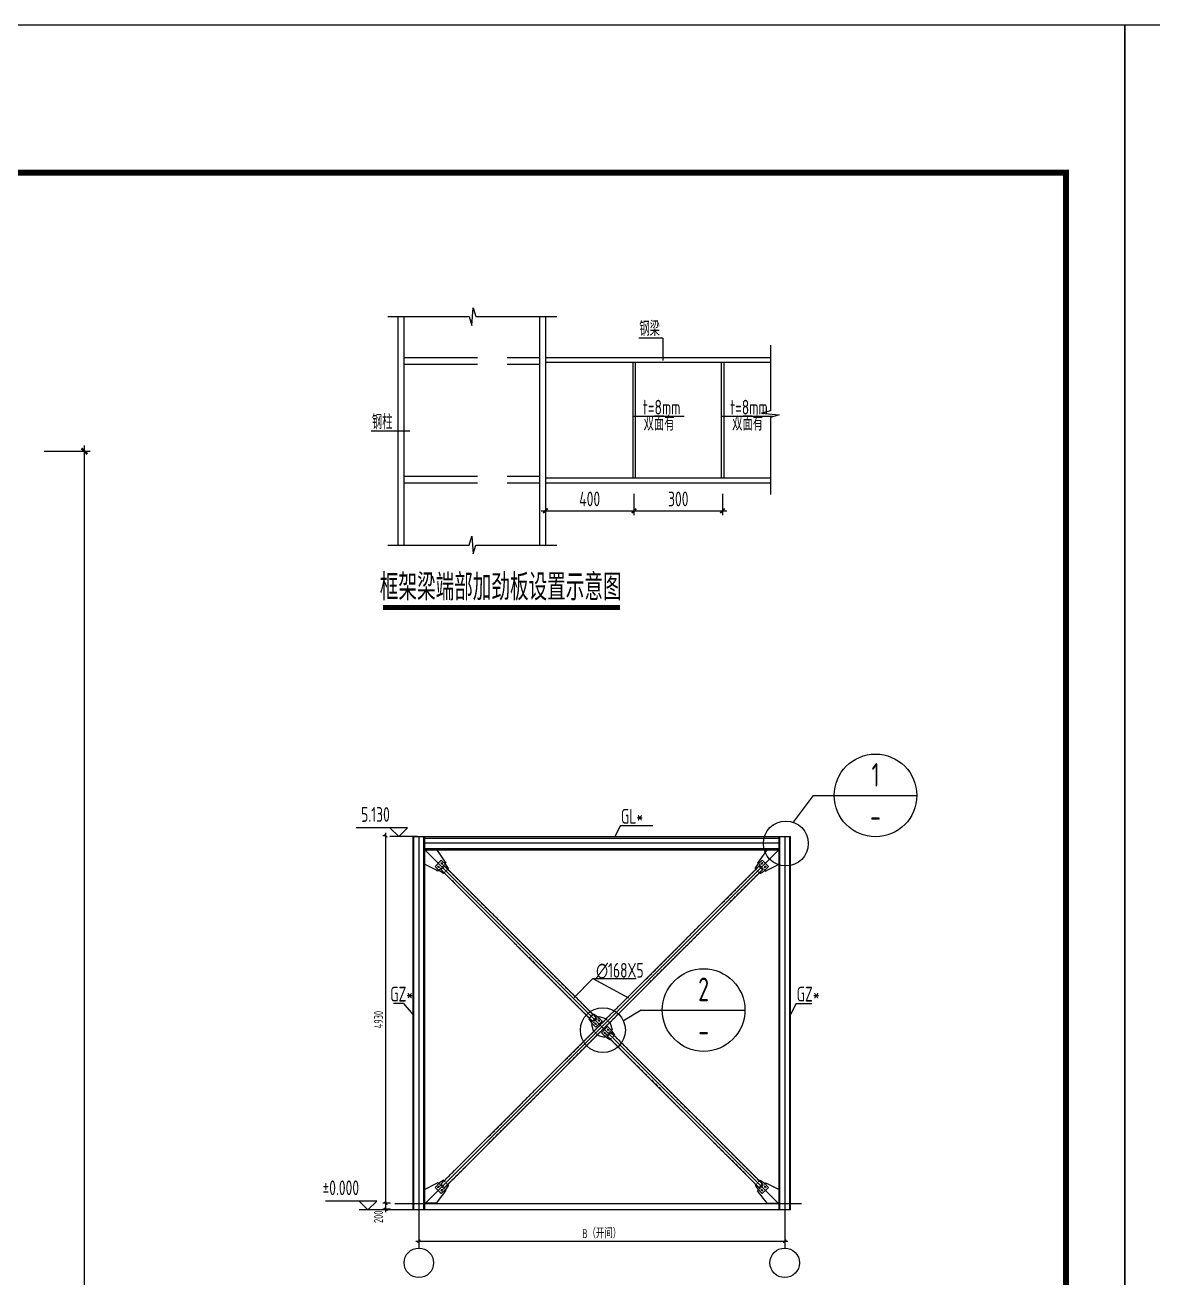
# Model space of a CAD drawing. Extents: x -32169 to 443031, y -120117 to 204739.
# Drawn here: x 262960 to 301181, y -13981 to 28483 of the extents above; entities that cross this region are included whole.
import ezdxf
from ezdxf.enums import TextEntityAlignment as Align

# ---------------------------------------------------------------- set-up
doc = ezdxf.new("R2010")
doc.units = 0
doc.header["$LTSCALE"] = 1000
doc.linetypes.add('CONTINOUS', pattern=[0])
doc.linetypes.add('DASH', pattern=[0.35, 0.25, -0.1])
doc.layers.get('0').update_dxf_attribs({"linetype": 'CONTINUOUS'})
doc.layers.get('Defpoints').update_dxf_attribs({"linetype": 'CONTINUOUS'})
for name, color, linetype in [('BOLT', 20, 'CONTINUOUS'), ('DIM', 3, 'CONTINUOUS'), ('DIM_SYMB', 3, 'CONTINOUS'), ('DOTE', 1, 'CONTINUOUS'), ('GZ', 3, 'CONTINUOUS'), ('NUM', 7, 'CONTINUOUS'), ('PUB_DIM', 3, 'CONTINUOUS'), ('PUB_TEXT', 7, 'CONTINUOUS'), ('PUB_TITLE', 3, 'CONTINUOUS'), ('TEXT', 7, 'CONTINUOUS'), ('THIN', 7, 'CONTINUOUS'), ('ZC', 7, 'CONTINUOUS'), ('构件轮廓-支撑', 3, 'CONTINUOUS'), ('构件轮廓-板', 4, 'CONTINUOUS'), ('构件轮廓-梁', 4, 'CONTINUOUS'), ('构建轮廓-柱', 2, 'CONTINUOUS')]:
    doc.layers.add(name, color=color, linetype=linetype)
doc.styles.add('TSSD_Axis', font='complex.shx', dxfattribs={"width": 0.7, "bigfont": 'hztxt.shx'})
doc.styles.add('TSSD_Dimension', font='Tssdeng.shx', dxfattribs={"width": 0.7, "bigfont": 'hztxt.shx'})
doc.styles.add('TSSD_Norm', font='tssdeng.shx', dxfattribs={"bigfont": 'hztxt.shx'})
doc.styles.add('TSSD_Num', font='Tssdeng.shx', dxfattribs={"width": 0.7, "bigfont": 'hztxt.shx'})
doc.styles.add('TSSD_Rein', font='Tssdeng.shx', dxfattribs={"width": 0.7, "bigfont": 'hztxt.shx'})
doc.dimstyles.new('TSSD_100_100', dxfattribs={"dimtxt": 300, "dimasz": 100, "dimexe": 100, "dimexo": 250, "dimgap": 100, "dimtad": 1, "dimdec": 0, "dimzin": 0, "dimdsep": 46, "dimtxsty": 'TSSD_Dimension', "dimblk": 'ARCHTICK', "dimblk1": 'ARCHTICK', "dimblk2": 'ARCHTICK', "dimcen": 0, "dimdle": 100, "dimclrt": 7, "dimadec": 0, "dimazin": 0, "dimtfac": 1, "dimtdec": 0, "dimtix": 1, "dimtmove": 2, "dimatfit": 3, "dimfxl": 1, "dimtolj": 1, "dimtzin": 0, "dimarcsym": 0})
doc.dimstyles.new('TSSD_10_150', dxfattribs={"dimtxt": 450, "dimasz": 150, "dimexe": 150, "dimexo": 375, "dimgap": 150, "dimtad": 1, "dimdec": 0, "dimlfac": 0.066667, "dimzin": 0, "dimdsep": 46, "dimtxsty": 'TSSD_Dimension', "dimblk": 'ARCHTICK', "dimblk1": 'ARCHTICK', "dimblk2": 'ARCHTICK', "dimcen": 0, "dimdle": 150, "dimclrt": 7, "dimadec": 0, "dimazin": 0, "dimtfac": 1, "dimtdec": 0, "dimtix": 1, "dimtmove": 2, "dimatfit": 3, "dimfxl": 1, "dimtolj": 1, "dimtzin": 0, "dimarcsym": 0})
doc.dimstyles.new('TSSD_200_200', dxfattribs={"dimtxt": 600, "dimasz": 200, "dimexe": 200, "dimexo": 500, "dimgap": 200, "dimtad": 1, "dimdec": 0, "dimzin": 0, "dimdsep": 46, "dimtxsty": 'TSSD_Dimension', "dimblk": 'ARCHTICK', "dimblk1": 'ARCHTICK', "dimblk2": 'ARCHTICK', "dimcen": 0, "dimdle": 200, "dimclrt": 7, "dimadec": 0, "dimazin": 0, "dimtfac": 1, "dimtdec": 0, "dimtix": 1, "dimtmove": 2, "dimatfit": 3, "dimfxl": 1, "dimtolj": 1, "dimtzin": 0, "dimarcsym": 0})

# ---------------------------------------------------------------- blocks, each defined once
blk = doc.blocks.new('_ArchTick')
at = {"color": 0, "linetype": 'ByBlock', "const_width": 0.4}
blk.add_lwpolyline([(-0.5, -0.5), (0.5, 0.5)], dxfattribs=at)
blk = doc.blocks.new('*D564')
at = {"layer": 'Defpoints', "color": 0}
for p in [(263110, 14037), (264969, 14037), (263110, -93963)]:
    blk.add_point(p, dxfattribs=at)
at = {"layer": 'DIM', "color": 0, "lineweight": -2}
for p, q in [((263610, 14037), (265169, 14037)), ((264969, -94163), (264969, 14237)), ((263610, -93963), (265169, -93963))]:
    blk.add_line(p, q, dxfattribs=at)
at = {"layer": 'DIM', "color": 0, "lineweight": -2, "xscale": 200, "yscale": 200, "zscale": 200}
for p, rotation in [((264969, 14037), 90), ((264969, -93963), 270)]:
    blk.add_blockref('_ArchTick', p, dxfattribs=dict(at, rotation=rotation))
at = {"layer": 'DIM', "color": 7, "insert": (264469, -39963), "char_height": 600, "attachment_point": 5, "rotation": 90, "style": 'TSSD_Dimension'}
blk.add_mtext('\\A1;108000', dxfattribs=at)
blk = doc.blocks.new('*D1015')
at = {"layer": 'Defpoints', "color": 0}
for p in [(280595, 12973), (283595, 12973), (283595, 12021)]:
    blk.add_point(p, dxfattribs=at)
at = {"layer": 'DIM', "color": 0, "lineweight": -2}
for p, q in [((280595, 12598), (280595, 11871)), ((283595, 12598), (283595, 11871)), ((280445, 12021), (283745, 12021))]:
    blk.add_line(p, q, dxfattribs=at)
at = {"layer": 'DIM', "color": 0, "lineweight": -2, "xscale": 150, "yscale": 150, "zscale": 150, "rotation": 180}
blk.add_blockref('_ArchTick', (280595, 12021), dxfattribs=at)
at = {"layer": 'DIM', "color": 0, "lineweight": -2, "xscale": 150, "yscale": 150, "zscale": 150}
blk.add_blockref('_ArchTick', (283595, 12021), dxfattribs=at)
at = {"layer": 'DIM', "color": 7, "insert": (282095, 12421), "char_height": 500, "attachment_point": 5, "style": 'TSSD_Dimension'}
blk.add_mtext('\\A1;400', dxfattribs=at)
blk = doc.blocks.new('*D1016')
at = {"layer": 'Defpoints', "color": 0}
for p in [(283595, 12973), (286595, 12973), (286595, 12021)]:
    blk.add_point(p, dxfattribs=at)
at = {"layer": 'DIM', "color": 0, "lineweight": -2}
for p, q in [((283595, 12598), (283595, 11871)), ((286595, 12598), (286595, 11871)), ((283445, 12021), (286745, 12021))]:
    blk.add_line(p, q, dxfattribs=at)
at = {"layer": 'DIM', "color": 0, "lineweight": -2, "xscale": 150, "yscale": 150, "zscale": 150, "rotation": 180}
blk.add_blockref('_ArchTick', (283595, 12021), dxfattribs=at)
at = {"layer": 'DIM', "color": 0, "lineweight": -2, "xscale": 150, "yscale": 150, "zscale": 150}
blk.add_blockref('_ArchTick', (286595, 12021), dxfattribs=at)
at = {"layer": 'DIM', "color": 7, "insert": (285095, 12421), "char_height": 500, "attachment_point": 5, "style": 'TSSD_Dimension'}
blk.add_mtext('\\A1;300', dxfattribs=at)
blk = doc.blocks.new('*D1141')
at = {"layer": 'Defpoints', "color": 0}
for p in [(276303, -11458), (288703, -11458), (288703, -12734)]:
    blk.add_point(p, dxfattribs=at)
at = {"layer": 'PUB_TEXT', "color": 0, "lineweight": -2}
for p, q in [((276303, -11708), (276303, -12834)), ((288703, -11708), (288703, -12834)), ((276203, -12734), (288803, -12734))]:
    blk.add_line(p, q, dxfattribs=at)
at = {"layer": 'PUB_TEXT', "color": 0, "lineweight": -2, "xscale": 100, "yscale": 100, "zscale": 100, "rotation": 180}
blk.add_blockref('_ArchTick', (276303, -12734), dxfattribs=at)
at = {"layer": 'PUB_TEXT', "color": 0, "lineweight": -2, "xscale": 100, "yscale": 100, "zscale": 100}
blk.add_blockref('_ArchTick', (288703, -12734), dxfattribs=at)
at = {"layer": 'PUB_TEXT', "color": 7, "insert": (282503, -12484), "char_height": 300, "attachment_point": 5, "style": 'TSSD_Dimension'}
blk.add_mtext('\\A1;B（开间）', dxfattribs=at)
blk = doc.blocks.new('ts_axno')
at = {"color": 0, "linetype": 'ByBlock', "lineweight": -2}
blk.add_circle((0, 0), 0.5, dxfattribs=at)
at = {"color": 0, "linetype": 'ByBlock', "lineweight": -2, "style": 'TSSD_Axis', "width": 0.7}
blk.add_attdef('A', text='', height=0.6, dxfattribs=at).set_placement((0, 0), align=Align.MIDDLE_CENTER)
blk = doc.blocks.new('ts_idx')
at = {"color": 0, "linetype": 'ByBlock', "lineweight": -2}
blk.add_line((-0.5, 0), (0.5, 0), dxfattribs=at)
blk.add_circle((0, 0), 0.5, dxfattribs=at)
at = {"color": 0, "linetype": 'ByBlock', "lineweight": -2, "style": 'TSSD_Num', "width": 0.7}
for tag, p in [('1', (0, 0.25)), ('A', (0, -0.25))]:
    blk.add_attdef(tag, text='', height=0.286, dxfattribs=at).set_placement(p, align=Align.MIDDLE_CENTER)
blk = doc.blocks.new('*D1285')
at = {"layer": 'Defpoints', "color": 0}
for p in [(275188, -11448), (275594, -11448), (275594, -11651)]:
    blk.add_point(p, dxfattribs=at)
at = {"layer": 'DIM', "color": 0, "lineweight": -2}
for p, q in [((275344, -11448), (275088, -11448)), ((275188, -11751), (275188, -11348)), ((275344, -11651), (275088, -11651))]:
    blk.add_line(p, q, dxfattribs=at)
at = {"layer": 'DIM', "color": 0, "lineweight": -2, "xscale": 100, "yscale": 100, "zscale": 100}
for p, rotation in [((275188, -11448), 90), ((275188, -11651), 270)]:
    blk.add_blockref('_ArchTick', p, dxfattribs=dict(at, rotation=rotation))
at = {"layer": 'DIM', "color": 7, "insert": (274938, -11909), "char_height": 300, "attachment_point": 5, "rotation": 90, "style": 'TSSD_Dimension'}
blk.add_mtext('\\A1;200', dxfattribs=at)
blk = doc.blocks.new('*D1286')
at = {"layer": 'Defpoints', "color": 0}
for p in [(275188, 1002), (275449, 1002), (275594, -11448)]:
    blk.add_point(p, dxfattribs=at)
at = {"layer": 'DIM', "color": 0, "lineweight": -2}
for p, q in [((275199, 1002), (275088, 1002)), ((275188, -11548), (275188, 1102)), ((275344, -11448), (275088, -11448))]:
    blk.add_line(p, q, dxfattribs=at)
at = {"layer": 'DIM', "color": 0, "lineweight": -2, "xscale": 100, "yscale": 100, "zscale": 100}
for p, rotation in [((275188, 1002), 90), ((275188, -11448), 270)]:
    blk.add_blockref('_ArchTick', p, dxfattribs=dict(at, rotation=rotation))
at = {"layer": 'DIM', "color": 7, "insert": (274938, -5223), "char_height": 300, "attachment_point": 5, "rotation": 90, "style": 'TSSD_Dimension'}
blk.add_mtext('\\A1;4930', dxfattribs=at)

msp = doc.modelspace()

# ---------------------------------------------------------------- linework, layer by layer
for p, q in [((276903.44265, 537.8978), (277221.13817, 78.90285)), ((288103.44265, 537.8978), (287785.74712, 78.90285)), ((276853.44265, -140.48192), (276515.44265, 27.8978)), ((276853.44265, -34.23423), (277065.57468, 177.8978)), ((277214.06711, 29.40538), (277065.57468, 177.8978)), ((277192.8539, 50.61858), (277221.13817, 78.90285)), ((277305.28388, -105.65202), (277214.06711, 29.40538)), ((287701.60141, -105.65202), (287792.81819, 29.40538)), ((287814.03139, 50.61858), (287785.74712, 78.90285)), ((287792.81819, 29.40538), (287941.31061, 177.8978)), ((288153.44265, -34.23423), (287941.31061, 177.8978)), ((288153.44265, -140.48192), (288491.44265, 27.8978)), ((276853.44265, -34.23423), (277001.93507, -182.72666)), ((276980.72187, -161.51345), (276952.4376, -189.79773)), ((277136.99247, -273.94343), (277001.93507, -182.72666)), ((277045.06858, -139.59314), (277170.93359, -13.72814)), ((277053.55387, -148.07843), (277179.41887, -22.21342)), ((277158.20567, -252.73023), (277136.99247, -273.94343)), ((277284.07068, -126.86522), (277305.28388, -105.65202)), ((287722.81462, -126.86522), (287701.60141, -105.65202)), ((287953.33143, -148.07843), (287827.46642, -22.21342)), ((287961.81671, -139.59314), (287835.9517, -13.72814)), ((287848.67962, -252.73023), (287869.89283, -273.94343)), ((287869.89283, -273.94343), (288004.95022, -182.72666)), ((288153.44265, -34.23423), (288004.95022, -182.72666)), ((288026.16343, -161.51345), (288054.4477, -189.79773)), ((288054.4477, -189.79773), (288153.44265, -140.48192)), ((282206.4578, -5049.25234), (282227.671, -5028.03914)), ((282206.4578, -5049.25234), (282227.671, -5028.03914)), ((282227.671, -5028.03914), (282362.7284, -5119.25592)), ((282080.59279, -5175.11735), (282059.37959, -5196.33056)), ((282080.59279, -5175.11735), (282059.37959, -5196.33056)), ((282059.37959, -5196.33056), (282150.59636, -5331.38795)), ((282150.59636, -5331.38795), (282306.15985, -5486.95144)), ((282178.88063, -5359.67222), (282150.59636, -5387.95649)), ((282150.59636, -5387.95649), (282214.23597, -5593.01746)), ((282311.1096, -5153.90415), (282185.2446, -5279.76916)), ((282319.59488, -5162.38943), (282193.72988, -5288.25444)), ((282518.29189, -5274.81941), (282306.15985, -5486.95144)), ((282518.29189, -5274.81941), (282362.7284, -5119.25592)), ((282391.01267, -5147.54019), (282419.29694, -5119.25592)), ((282419.29694, -5119.25592), (282624.35791, -5182.89553)), ((282488.5934, -5669.38499), (282700.72544, -5457.25296)), ((282624.35791, -5182.89553), (282645.57111, -5204.10873)), ((282856.28893, -5612.81645), (282700.72544, -5457.25296)), ((282771.43612, -5329.97374), (282792.64932, -5351.18694)), ((282792.64932, -5351.18694), (282856.28893, -5556.24791)), ((282235.44918, -5614.23066), (282214.23597, -5593.01746)), ((282382.52739, -5761.30887), (282361.31418, -5740.09567)), ((282382.52739, -5761.30887), (282587.58835, -5824.94848)), ((282488.5934, -5669.38499), (282644.1569, -5824.94848)), ((282615.87262, -5796.66421), (282587.58835, -5824.94848)), ((282779.21429, -5916.16526), (282644.1569, -5824.94848)), ((282800.42749, -5894.95206), (282779.21429, -5916.16526)), ((282828.00466, -5584.53218), (282856.28893, -5556.24791)), ((282947.50571, -5747.87384), (282856.28893, -5612.81645)), ((282926.2925, -5769.08705), (282947.50571, -5747.87384)), ((276853.44265, -10803.72248), (276503.44265, -10978.08018)), ((276853.44265, -10909.97017), (277001.93507, -10761.47774)), ((276853.44265, -10909.97017), (277065.57468, -11122.1022)), ((276903.44265, -11442.1022), (277221.13817, -11023.10725)), ((276980.72187, -10782.69095), (276952.4376, -10754.40667)), ((277136.99247, -10670.26097), (277001.93507, -10761.47774)), ((277045.06858, -10804.61126), (277170.93359, -10930.47626)), ((277053.55387, -10796.12597), (277179.41887, -10921.99098)), ((277214.06711, -10973.60978), (277065.57468, -11122.1022)), ((277158.20567, -10691.47417), (277136.99247, -10670.26097)), ((277192.8539, -10994.82298), (277221.13817, -11023.10725)), ((277305.28388, -10838.55238), (277214.06711, -10973.60978)), ((277284.07068, -10817.33918), (277305.28388, -10838.55238)), ((287722.81462, -10817.33918), (287701.60141, -10838.55238)), ((287701.60141, -10838.55238), (287792.81819, -10973.60978)), ((287814.03139, -10994.82298), (287785.74712, -11023.10725)), ((288103.44265, -11442.1022), (287785.74712, -11023.10725)), ((287792.81819, -10973.60978), (287941.31061, -11122.1022)), ((287953.33143, -10796.12597), (287827.46642, -10921.99098)), ((287961.81671, -10804.61126), (287835.9517, -10930.47626)), ((287848.67962, -10691.47417), (287869.89283, -10670.26097)), ((287869.89283, -10670.26097), (288004.95022, -10761.47774)), ((288153.44265, -10909.97017), (287941.31061, -11122.1022)), ((288153.44265, -10909.97017), (288004.95022, -10761.47774)), ((288026.16343, -10782.69095), (288054.4477, -10754.40667)), ((288054.4477, -10754.40667), (288153.44265, -10803.72248)), ((288153.44265, -10803.72248), (288491.44265, -10972.1022))]:
    msp.add_line(p, q)
at = {"linetype": 'DASH', "ltscale": 0.2}
for p, q in [((276980.72187, -161.51345), (277192.8539, 50.61858)), ((288026.16343, -161.51345), (287814.03139, 50.61858)), ((277158.20567, -252.73023), (277284.07068, -126.86522)), ((287848.67962, -252.73023), (287722.81462, -126.86522)), ((282080.59279, -5175.11735), (282206.4578, -5049.25234)), ((282206.4578, -5049.25234), (282080.59279, -5175.11735)), ((282391.01267, -5147.54019), (282178.88063, -5359.67222)), ((282645.57111, -5204.10873), (282771.43612, -5329.97374)), ((282361.31418, -5740.09567), (282235.44918, -5614.23066)), ((282615.87262, -5796.66421), (282828.00466, -5584.53218)), ((282800.42749, -5894.95206), (282926.2925, -5769.08705)), ((276980.72187, -10782.69095), (277192.8539, -10994.82298)), ((277158.20567, -10691.47417), (277284.07068, -10817.33918)), ((287848.67962, -10691.47417), (287722.81462, -10817.33918)), ((288026.16343, -10782.69095), (287814.03139, -10994.82298))]:
    msp.add_line(p, q, dxfattribs=at)
at = {"color": 7}
for p, q in [((276952.4376, -189.79773), (276853.44265, -140.48192)), ((276952.4376, -10754.40667), (276853.44265, -10803.72248))]:
    msp.add_line(p, q, dxfattribs=at)
at = {"ltscale": 0.5}
for p, q in [((277045.06858, -10804.61126), (287835.9517, -13.72814)), ((277045.06858, -139.59314), (282193.72988, -5288.25444)), ((277170.93359, -13.72814), (282319.59488, -5162.38943)), ((277170.93359, -10930.47626), (287961.81671, -139.59314)), ((282185.2446, -5279.76916), (282311.1096, -5153.90415)), ((282193.72988, -5288.25444), (282319.59488, -5162.38943)), ((282687.29041, -5781.81497), (282813.15542, -5655.94996)), ((282687.29041, -5781.81497), (287835.9517, -10930.47626)), ((282695.77569, -5790.30025), (282821.6407, -5664.43524)), ((282813.15542, -5655.94996), (287961.81671, -10804.61126))]:
    msp.add_line(p, q, dxfattribs=at)
at = {"linetype": 'DASH', "ltscale": 0.5}
for p, q in [((277057.0894, -10799.66151), (287831.00195, -25.74895)), ((277057.0894, -144.54289), (282188.78013, -5276.23362)), ((277175.88334, -25.74895), (282307.57407, -5157.43968)), ((277175.88334, -10918.45545), (287949.79589, -144.54289)), ((282699.31123, -5786.76472), (287831.00195, -10918.45545)), ((282818.10516, -5667.97078), (287949.79589, -10799.66151))]:
    msp.add_line(p, q, dxfattribs=at)
at = {"layer": 'BOLT'}
for p, q in [((277113.65794, 30.81959), (277045.77569, 98.70184)), ((277057.0894, 87.38813), (277091.03053, 76.07442)), ((277057.0894, 87.38813), (277068.40311, 53.44701)), ((277102.34423, 87.38813), (277057.0894, 42.1333)), ((277102.34423, 42.1333), (277068.40311, 53.44701)), ((277102.34423, 42.1333), (277091.03053, 76.07442)), ((287893.22735, 30.81959), (287961.1096, 98.70184)), ((287904.54106, 87.38813), (287949.79589, 42.1333)), ((287904.54106, 42.1333), (287915.85477, 76.07442)), ((287904.54106, 42.1333), (287938.48219, 53.44701)), ((287949.79589, 87.38813), (287915.85477, 76.07442)), ((287949.79589, 87.38813), (287938.48219, 53.44701)), ((277000.52086, -82.3175), (276932.63861, -14.43524)), ((276943.95231, -25.74895), (276977.89344, -37.06266)), ((276943.95231, -25.74895), (276955.26602, -59.69008)), ((276989.20715, -25.74895), (276943.95231, -71.00379)), ((276989.20715, -71.00379), (276955.26602, -59.69008)), ((276989.20715, -71.00379), (276977.89344, -37.06266)), ((288006.36444, -82.3175), (288074.24669, -14.43524)), ((288017.67814, -25.74895), (288062.93298, -71.00379)), ((288017.67814, -71.00379), (288028.99185, -37.06266)), ((288017.67814, -71.00379), (288051.61927, -59.69008)), ((288062.93298, -25.74895), (288028.99185, -37.06266)), ((288062.93298, -25.74895), (288051.61927, -59.69008)), ((282258.07659, -5339.87323), (282325.95884, -5407.75548)), ((282269.3903, -5351.18694), (282280.70401, -5385.12807)), ((282269.3903, -5351.18694), (282303.33143, -5362.50065)), ((282269.3903, -5396.44177), (282314.64514, -5351.18694)), ((282314.64514, -5396.44177), (282280.70401, -5385.12807)), ((282314.64514, -5396.44177), (282303.33143, -5362.50065)), ((282371.21368, -5226.73615), (282439.09593, -5294.6184)), ((282382.52739, -5238.04986), (282393.8411, -5271.99098)), ((282382.52739, -5238.04986), (282416.46851, -5249.36356)), ((282382.52739, -5283.30469), (282427.78222, -5238.04986)), ((282427.78222, -5283.30469), (282393.8411, -5271.99098)), ((282427.78222, -5283.30469), (282416.46851, -5249.36356)), ((282635.67161, -5717.46825), (282567.78936, -5649.586)), ((282579.10307, -5660.89971), (282613.0442, -5672.21342)), ((282579.10307, -5660.89971), (282590.41678, -5694.84084)), ((282624.35791, -5660.89971), (282579.10307, -5706.15454)), ((282624.35791, -5706.15454), (282590.41678, -5694.84084)), ((282624.35791, -5706.15454), (282613.0442, -5672.21342)), ((282748.8087, -5604.33117), (282680.92645, -5536.44892)), ((282692.24016, -5547.76263), (282726.18128, -5559.07633)), ((282692.24016, -5547.76263), (282703.55387, -5581.70375)), ((282737.49499, -5547.76263), (282692.24016, -5593.01746)), ((282737.49499, -5593.01746), (282703.55387, -5581.70375)), ((282737.49499, -5593.01746), (282726.18128, -5559.07633)), ((277000.52086, -10861.8869), (276932.63861, -10929.76916)), ((276989.20715, -10918.45545), (276943.95231, -10873.20061)), ((276943.95231, -10918.45545), (276955.26602, -10884.51432)), ((276943.95231, -10918.45545), (276977.89344, -10907.14174)), ((276989.20715, -10873.20061), (276955.26602, -10884.51432)), ((276989.20715, -10873.20061), (276977.89344, -10907.14174)), ((277113.65794, -10975.02399), (277045.77569, -11042.90624)), ((277102.34423, -11031.59253), (277057.0894, -10986.3377)), ((277057.0894, -11031.59253), (277068.40311, -10997.65141)), ((277057.0894, -11031.59253), (277091.03053, -11020.27882)), ((277102.34423, -10986.3377), (277068.40311, -10997.65141)), ((277102.34423, -10986.3377), (277091.03053, -11020.27882)), ((287893.22735, -10975.02399), (287961.1096, -11042.90624)), ((287904.54106, -10986.3377), (287915.85477, -11020.27882)), ((287904.54106, -10986.3377), (287938.48219, -10997.65141)), ((287904.54106, -11031.59253), (287949.79589, -10986.3377)), ((287949.79589, -11031.59253), (287915.85477, -11020.27882)), ((287949.79589, -11031.59253), (287938.48219, -10997.65141)), ((288006.36444, -10861.8869), (288074.24669, -10929.76916)), ((288017.67814, -10873.20061), (288028.99185, -10907.14174)), ((288017.67814, -10873.20061), (288051.61927, -10884.51432)), ((288017.67814, -10918.45545), (288062.93298, -10873.20061)), ((288062.93298, -10918.45545), (288028.99185, -10907.14174)), ((288062.93298, -10918.45545), (288051.61927, -10884.51432))]:
    msp.add_line(p, q, dxfattribs=at)
at = {"layer": 'DIM_SYMB', "const_width": 175}
msp.add_lwpolyline([(275085.01797, 8740.02425), (283116.08402, 8740.02425)], dxfattribs=at)
at = {"layer": 'DOTE', "ltscale": 0.5}
for p, q in [((276303.44265, 977.8978), (276303.44265, -11674.545)), ((288703.44265, 977.8978), (288703.44265, -11674.545)), ((288503.44265, 753.92607), (276503.44265, 753.92607)), ((276503.44265, 527.8978), (288503.44265, -11472.1022)), ((276503.44265, -11472.1022), (288503.44265, 527.8978)), ((276303.44265, -11457.51424), (276303.44265, -12967.85612)), ((288703.44265, -11457.51424), (288703.44265, -12967.85612)), ((289265.80956, -11472.1022), (275487.71146, -11472.1022))]:
    msp.add_line(p, q, dxfattribs=at)
at = {"layer": 'GZ'}
for p, q in [((276103.44265, 977.8978), (276103.44265, -11674.545)), ((276103.44265, 977.8978), (288903.44265, 977.8978)), ((276128.44265, 977.8978), (276128.44265, -11674.545)), ((276478.44265, -11674.545), (276478.44265, 977.8978)), ((276503.44265, -11674.545), (276503.44265, 977.8978)), ((276503.44265, 927.8978), (288503.44265, 927.8978)), ((288503.44265, 977.8978), (288503.44265, -11674.545)), ((288528.44265, 977.8978), (288528.44265, -11674.545)), ((288878.44265, -11674.545), (288878.44265, 977.8978)), ((288903.44265, -11674.545), (288903.44265, 977.8978)), ((276503.44265, 577.8978), (288503.44265, 577.8978)), ((276503.44265, 527.8978), (288503.44265, 527.8978))]:
    msp.add_line(p, q, dxfattribs=at)
at = {"layer": 'PUB_DIM'}
for p, q in [((278094.94572, 18298.3524), (278146.80703, 18896.44048)), ((278146.80703, 18896.44048), (278234.42799, 18604.08104)), ((275257.78262, 18603.45939), (278012.25777, 18603.45939)), ((278012.25777, 18603.45939), (278094.94572, 18298.3524)), ((278234.42799, 18604.08104), (280986.0615, 18604.08104)), ((288224.05698, 17629.06188), (288224.05698, 15407.48487)), ((288224.05698, 15407.48487), (287918.94999, 15324.79691)), ((287918.94999, 15324.79691), (288517.03807, 15272.93561)), ((288517.03807, 15272.93561), (288224.67863, 15185.31465)), ((288224.67863, 15185.31465), (288224.67863, 12577.87768)), ((278012.25777, 10854.61243), (278094.94572, 11159.71942)), ((278094.94572, 11159.71942), (278146.80703, 10561.63133)), ((275257.78262, 10854.61243), (278012.25777, 10854.61243)), ((278146.80703, 10561.63133), (278234.42799, 10853.99078)), ((278234.42799, 10853.99078), (280986.0615, 10853.99078))]:
    msp.add_line(p, q, dxfattribs=at)
at = {"layer": 'PUB_TEXT'}
for p, q in [((284577.84347, 17873.92833), (283754.64851, 17873.92833)), ((284577.84347, 17873.92833), (284577.84347, 17115.50729)), ((285293.13256, 15212.66907), (283588.37886, 15212.66907)), ((288293.13256, 15212.66907), (286588.37886, 15212.66907)), ((276003.09868, 14715.89117), (274692.66611, 14715.89117))]:
    msp.add_line(p, q, dxfattribs=at)
for centre in [(288740.95983, 743.82089), (282540.95983, -5583.79344)]:
    msp.add_circle(centre, 760.77564, dxfattribs=at)
at = {"layer": 'PUB_TITLE'}
for points in [[(216230.54765, -120116.90179), (300230.54765, -120116.90179), (300230.54765, 28483.09821), (216230.54765, 28483.09821)], [(300230.54765, -120116.90179), (384230.54765, -120116.90179), (384230.54765, 28483.09821), (300230.54765, 28483.09821)]]:
    msp.add_lwpolyline(points, close=True, dxfattribs=at)
at = {"layer": 'PUB_TITLE', "const_width": 200}
msp.add_lwpolyline([(218230.54765, -118116.90179), (298230.54765, -118116.90179), (298230.54765, 23483.09821), (218230.54765, 23483.09821)], close=True, dxfattribs=at)
at = {"layer": 'TEXT', "ltscale": 99}
for p, q in [((289662.53331, 2372.99243), (288993.57468, 1461.43172)), ((289662.53331, 2372.99243), (290379.46321, 2372.99243)), ((282205.86907, -3837.52413), (281569.6129, -4480.75879)), ((282205.86907, -3837.52413), (283671.07329, -3837.52413)), ((282205.86907, -3837.52413), (283409.42481, -4486.14027)), ((283837.54109, -4900.95689), (283234.71086, -5271.56104)), ((283837.54109, -4900.95689), (284554.47099, -4900.95689))]:
    msp.add_line(p, q, dxfattribs=at)
at = {"layer": 'TEXT'}
for p, q in [((276903.44265, -11442.1022), (276503.44265, -11442.1022)), ((288103.44265, -11442.1022), (288503.44265, -11442.1022)), ((288903.44265, -11674.545), (274303.80943, -11674.545)), ((288903.44265, -11674.545), (288503.44265, -11674.545))]:
    msp.add_line(p, q, dxfattribs=at)
at = {"layer": 'THIN'}
for p, q in [((275321.57378, 1277.8978), (274178.6637, 1277.8978)), ((275621.57378, 977.8978), (275321.57378, 1277.8978)), ((275921.57378, 1277.8978), (275321.57378, 1277.8978)), ((275621.57378, 977.8978), (275921.57378, 1277.8978)), ((276244.18596, 977.8978), (275321.57378, 977.8978)), ((275621.57378, 977.8978), (275621.57378, 977.8978)), ((274279.28934, -11374.545), (273136.37927, -11374.545)), ((274579.28934, -11674.545), (274279.28934, -11374.545)), ((274879.28934, -11374.545), (274279.28934, -11374.545)), ((274579.28934, -11674.545), (274879.28934, -11374.545)), ((275201.90153, -11674.545), (274279.28934, -11674.545)), ((274579.28934, -11674.545), (274579.28934, -11674.545))]:
    msp.add_line(p, q, dxfattribs=at)
at = {"layer": 'ZC'}
for p, q in [((283133.0793, 1351.6478), (282949.21209, 977.8978)), ((283133.0793, 1351.6478), (284230.64824, 1351.6478)), ((275780.45419, -4677.07393), (275449.09085, -4677.07393)), ((275780.45419, -4677.07393), (276103.44265, -5050.82393)), ((289087.30986, -4677.07393), (288903.44265, -5050.82393)), ((289087.30986, -4677.07393), (289622.02037, -4677.07393))]:
    msp.add_line(p, q, dxfattribs=at)
at = {"layer": '构件轮廓-支撑', "color": 6, "linetype": 'DASH', "ltscale": 10}
for p, q in [((275794.43445, 17213.18984), (280394.65324, 17213.18984)), ((275794.43445, 16993.17937), (280394.65324, 16993.17937)), ((275794.43445, 13192.55009), (280394.65324, 13192.55009)), ((275794.43445, 12972.53962), (280394.65324, 12972.53962))]:
    msp.add_line(p, q, dxfattribs=at)
at = {"layer": '构件轮廓-板'}
for p, q in [((283554.66276, 17053.18223), (283554.66276, 13132.54723)), ((283634.66276, 17053.18223), (283634.66276, 13132.54723)), ((286554.66276, 17053.18223), (286554.66276, 13132.54723)), ((286634.66276, 17053.18223), (286634.66276, 13132.54723))]:
    msp.add_line(p, q, dxfattribs=at)
at = {"layer": '构件轮廓-梁'}
for p, q in [((280594.66276, 17213.18984), (288224.67863, 17213.18984)), ((280594.66276, 17053.18223), (288224.67863, 17053.18223)), ((280594.66276, 13132.54723), (288224.67863, 13132.54723)), ((280594.66276, 12972.53962), (288224.67863, 12972.53962))]:
    msp.add_line(p, q, dxfattribs=at)
at = {"layer": '构建轮廓-柱'}
for p, q in [((275594.42494, 18603.45939), (275594.42494, 10853.99078)), ((275794.43445, 18603.45939), (275794.43445, 10853.99078)), ((280394.65324, 18604.08104), (280394.65324, 10853.99078)), ((280594.66276, 18604.08104), (280594.66276, 10853.99078))]:
    msp.add_line(p, q, dxfattribs=at)

# ---------------------------------------------------------------- block references
at = {"layer": 'NUM', "xscale": 1000, "yscale": 1000, "zscale": 1000}
for p in [(276303.44265, -13467.85612), (288703.44265, -13467.85612)]:
    msp.add_blockref('ts_axno', p, dxfattribs=at)
at = {"layer": 'THIN'}
ref = msp.add_blockref('ts_idx', (291779.46321, 2372.99243), dxfattribs=dict(at, xscale=2800, yscale=2800, zscale=2800))
ref.add_attrib('1', '1', dxfattribs={"height": 800, "style": 'TSSD_Num', "width": 0.7}).set_placement((291779.46321, 3072.99243), align=Align.MIDDLE_CENTER)
ref.add_attrib('10', '-', dxfattribs={"height": 800, "style": 'TSSD_Num', "width": 0.7}).set_placement((291779.46321, 1672.99243), align=Align.MIDDLE_CENTER)
ref = msp.add_blockref('ts_idx', (285954.47099, -4900.95689), dxfattribs=dict(at, xscale=2800, yscale=2800, zscale=2800))
ref.add_attrib('1', '2', dxfattribs={"height": 800, "style": 'TSSD_Num', "width": 0.7}).set_placement((285954.47099, -4200.95689), align=Align.MIDDLE_CENTER)
ref.add_attrib('10', '-', dxfattribs={"height": 800, "style": 'TSSD_Num', "width": 0.7}).set_placement((285954.47099, -5600.95689), align=Align.MIDDLE_CENTER)

# ---------------------------------------------------------------- texts
at = {"layer": 'NUM', "style": 'TSSD_Norm', "width": 0.7}
msp.add_text('框架梁端部加劲板设置示意图', height=900, dxfattribs=at).set_placement((274982.98338, 8981.20917))
at = {"layer": 'PUB_TEXT', "style": 'TSSD_Rein', "width": 0.7}
for s, p in [('钢梁', (283775.96979, 17942.35256)), ('t=8mm', (283893.49676, 15281.09331)), ('t=8mm', (286851.3861, 15281.09331)), ('钢柱', (274713.98739, 14784.3154)), ('双面有', (283919.62, 14737.72531)), ('双面有', (286919.62, 14737.72402)), ('GL*', (283154.98153, 1416.6478)), ('∅168X5', (282309.31794, -3804.68183)), ('GZ*', (275335.44684, -4612.07393)), ('GZ*', (289109.21209, -4612.07393))]:
    msp.add_text(s, height=500, dxfattribs=at).set_placement(p)
for s, p in [('5.130', (275321.57378, 1327.8978)), ('%%p0.000', (274279.28934, -11324.545))]:
    msp.add_text(s, height=500, dxfattribs=at).set_placement(p, align=Align.BOTTOM_RIGHT)

# ---------------------------------------------------------------- dimensions: what is measured, and where the dimension line sits
at = {"layer": 'DIM'}
dim = msp.add_linear_dim(base=(264969.3088, 14037.3647), p1=(263110.45573, -93962.6353), p2=(263110.45573, 14037.3647), angle=90, dimstyle='TSSD_200_200', dxfattribs=at)
dim.commit()
dim.dimension.update_dxf_attribs({"geometry": '*D564', "text_midpoint": (264469.3088, -39962.6353)})
for base, p1, p2, text, picture, middle in [((283594.66276, 12020.70973), (280594.66276, 12972.53962), (283594.66276, 12972.53962), '400', '*D1015', (282094.66276, 12420.70973)), ((286594.66276, 12020.70973), (283594.66276, 12972.53962), (286594.66276, 12972.53962), '300', '*D1016', (285094.66276, 12420.70973))]:
    dim = msp.add_linear_dim(base=base, p1=p1, p2=p2, text=text, dimstyle='TSSD_10_150', override={"dimtxt": 500}, dxfattribs=at)
    dim.commit()
    dim.dimension.update_dxf_attribs({"geometry": picture, "text_midpoint": middle})
dim = msp.add_linear_dim(base=(275188.07608, 1001.55811), p1=(275594.42456, -11448.44189), p2=(275448.72195, 1001.55811), angle=90, text='4930', dimstyle='TSSD_100_100', dxfattribs=at)
dim.commit()
dim.dimension.update_dxf_attribs({"geometry": '*D1286', "text_midpoint": (274938.07608, -5223.44189)})
dim = msp.add_linear_dim(base=(275188.07608, -11448.44189), p1=(275594.42456, -11650.88469), p2=(275594.42456, -11448.44189), angle=90, text='200', dimstyle='TSSD_100_100', dxfattribs=at)
dim.commit()
dim.dimension.update_dxf_attribs({"geometry": '*D1285', "text_midpoint": (274938.07608, -11908.96162), "dimtype": 160})
at = {"layer": 'PUB_TEXT'}
dim = msp.add_linear_dim(base=(288703.44265, -12734.1001), p1=(276303.44265, -11457.51424), p2=(288703.44265, -11457.51424), text='B（开间）', dimstyle='TSSD_100_100', dxfattribs=at)
dim.commit()
dim.dimension.update_dxf_attribs({"geometry": '*D1141', "text_midpoint": (282503.44265, -12484.1001)})

doc.saveas('drawing.dxf')
